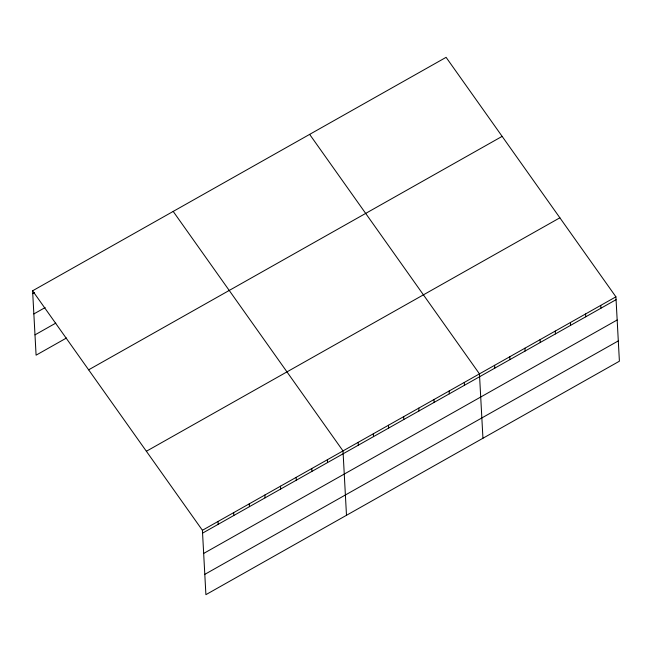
<?xml version="1.0" encoding="UTF-8"?>
<svg xmlns="http://www.w3.org/2000/svg" width="652" height="652" viewBox="0 0 652 652"><rect width="100%" height="100%" fill="white"/><g stroke="black" fill="none" stroke-linecap="round" stroke-linejoin="round"><path stroke-width="0.98" d="M32.6 290.792L446.098 57.335L615.912 296.831L619.4 361.208L205.902 594.665L202.413 530.288L32.6 290.792L36.088 355.169L66.463 338.013M32.755 293.628L34.491 292.65M33.855 313.938L45.135 307.565M34.988 334.859L55.811 323.099M88.639 369.823L502.138 136.366M146.374 451.257L559.872 217.801M202.413 530.288L615.912 296.831M202.568 533.132L616.067 299.675M203.668 553.442L617.167 319.985M204.801 574.363L618.3 340.906M309.643 134.377L479.456 373.873L482.945 438.25M173.188 211.411L343.001 450.915L346.489 515.292M600.753 305.397L600.908 308.233M585.594 313.954L585.74 316.799M570.427 322.512L570.582 325.356M555.268 331.077L555.423 333.914M540.109 339.635L540.255 342.479M524.942 348.192L525.096 351.037M509.782 356.758L509.937 359.594M494.623 365.316L494.77 368.152M464.297 382.439L464.452 385.275M449.138 390.996L449.285 393.832M433.971 399.554L434.126 402.398M418.812 408.111L418.967 410.956M403.653 416.677L403.8 419.513M388.486 425.234L388.641 428.079M373.327 433.792L373.482 436.636M358.16 442.358L358.315 445.194M327.377 459.733L327.532 462.578M311.762 468.552L311.917 471.396M296.138 477.37L296.293 480.214M280.515 486.196L280.67 489.033M264.899 495.015L265.046 497.851M249.276 503.833L249.431 506.677M233.652 512.651L233.807 515.496M218.029 521.47L218.184 524.314"/></g></svg>
